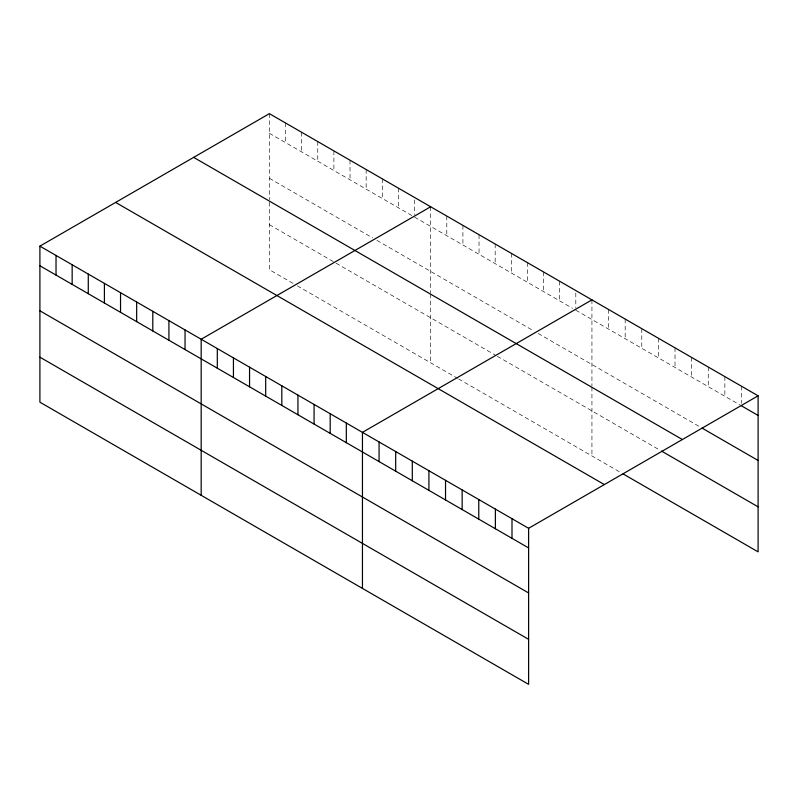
<?xml version="1.0" encoding="UTF-8"?>
<svg xmlns="http://www.w3.org/2000/svg" width="798" height="798" viewBox="0 0 798 798"><rect width="100%" height="100%" fill="white"/><g stroke="black" fill="none" stroke-linecap="round" stroke-linejoin="round"><path stroke-width="0.6" stroke-dasharray="3.99 2.99" d="M269.385 133.276L412.386 215.839M414.531 217.086L572.585 308.327M575.807 310.193L740.444 405.244M269.385 178.303L372.596 237.894M376.905 240.378L533.882 331M538.181 333.484L699.946 426.88M269.385 224.677L333.893 261.924M336.048 263.17L495.169 355.04M497.324 356.277L658.4 449.274M293.036 283.36L269.385 269.704L269.385 200.897M297.335 285.844L457.543 378.332M458.611 378.95L621.014 472.715M741.482 386.212L741.482 403.389M724.863 376.626L724.863 396.247M708.255 367.03L708.255 386.661M691.637 357.434L691.637 377.065M675.018 347.838L675.018 367.469M658.4 338.252L658.4 357.873M641.782 328.656L641.782 348.287M625.173 319.06L625.173 338.691M608.555 309.464L608.555 329.095M591.936 299.878L591.936 385.933M591.936 387.12L591.936 455.927M575.807 293.016L575.807 307.739M559.677 281.255L559.677 300.886M543.558 271.938L543.558 291.569M527.428 262.632L527.428 282.263M511.299 253.315L511.299 272.946M495.169 244.008L495.169 263.639M479.039 234.702L479.039 254.323M462.92 225.385L462.92 245.016M446.79 216.078L446.79 235.699M430.661 206.762L430.661 292.816M430.661 294.003L430.661 362.811M414.531 199.909L414.531 214.632M398.401 188.138L398.401 207.769M382.282 178.832L382.282 198.463M366.152 169.515L366.152 189.146M350.023 160.208L350.023 179.839M333.893 150.892L333.893 170.523M317.764 141.585L317.764 161.216M301.644 132.278L301.644 151.899M285.514 122.962L285.514 142.593M269.385 113.655L269.385 199.709"/><path stroke-width="1.2" d="M39.9 246.143L528.615 528.296L528.615 684.345L39.9 402.192L39.9 246.143L269.385 113.655L758.1 395.808L758.1 551.857L623.088 473.912M430.661 206.762L201.176 339.26L201.176 495.299M591.936 299.878L362.452 432.366L362.452 588.415M528.615 528.296L758.1 395.808M741.482 405.843L758.1 415.439M702.021 428.077L758.1 460.456M193.655 157.376L682.37 439.528M661.522 451.079L758.1 506.84M115.63 202.423L604.345 484.576M39.9 265.774L528.615 547.927M39.9 310.791L528.615 592.944M39.9 357.175L528.615 639.328M511.997 518.71L511.997 538.341M495.378 509.114L495.378 528.745M478.77 499.518L478.77 519.149M462.152 489.932L462.152 509.553M445.533 480.336L445.533 499.967M428.915 470.74L428.915 490.371M412.297 461.144L412.297 480.775M395.688 451.558L395.688 471.179M379.07 441.962L379.07 461.593M346.322 423.06L346.322 442.681M330.192 413.743L330.192 433.374M314.073 404.436L314.073 424.057M297.943 395.12L297.943 414.751M281.814 385.813L281.814 405.444M265.684 376.496L265.684 396.127M249.555 367.19L249.555 386.821M233.435 357.873L233.435 377.504M217.305 348.566L217.305 368.197M185.046 329.943L185.046 349.574M168.917 320.636L168.917 340.257M152.797 311.32L152.797 330.951M136.667 302.013L136.667 321.644M120.538 292.696L120.538 312.327M104.408 283.39L104.408 303.021M88.279 274.073L88.279 293.704M72.159 264.766L72.159 284.397M56.03 255.45L56.03 275.081"/></g></svg>
